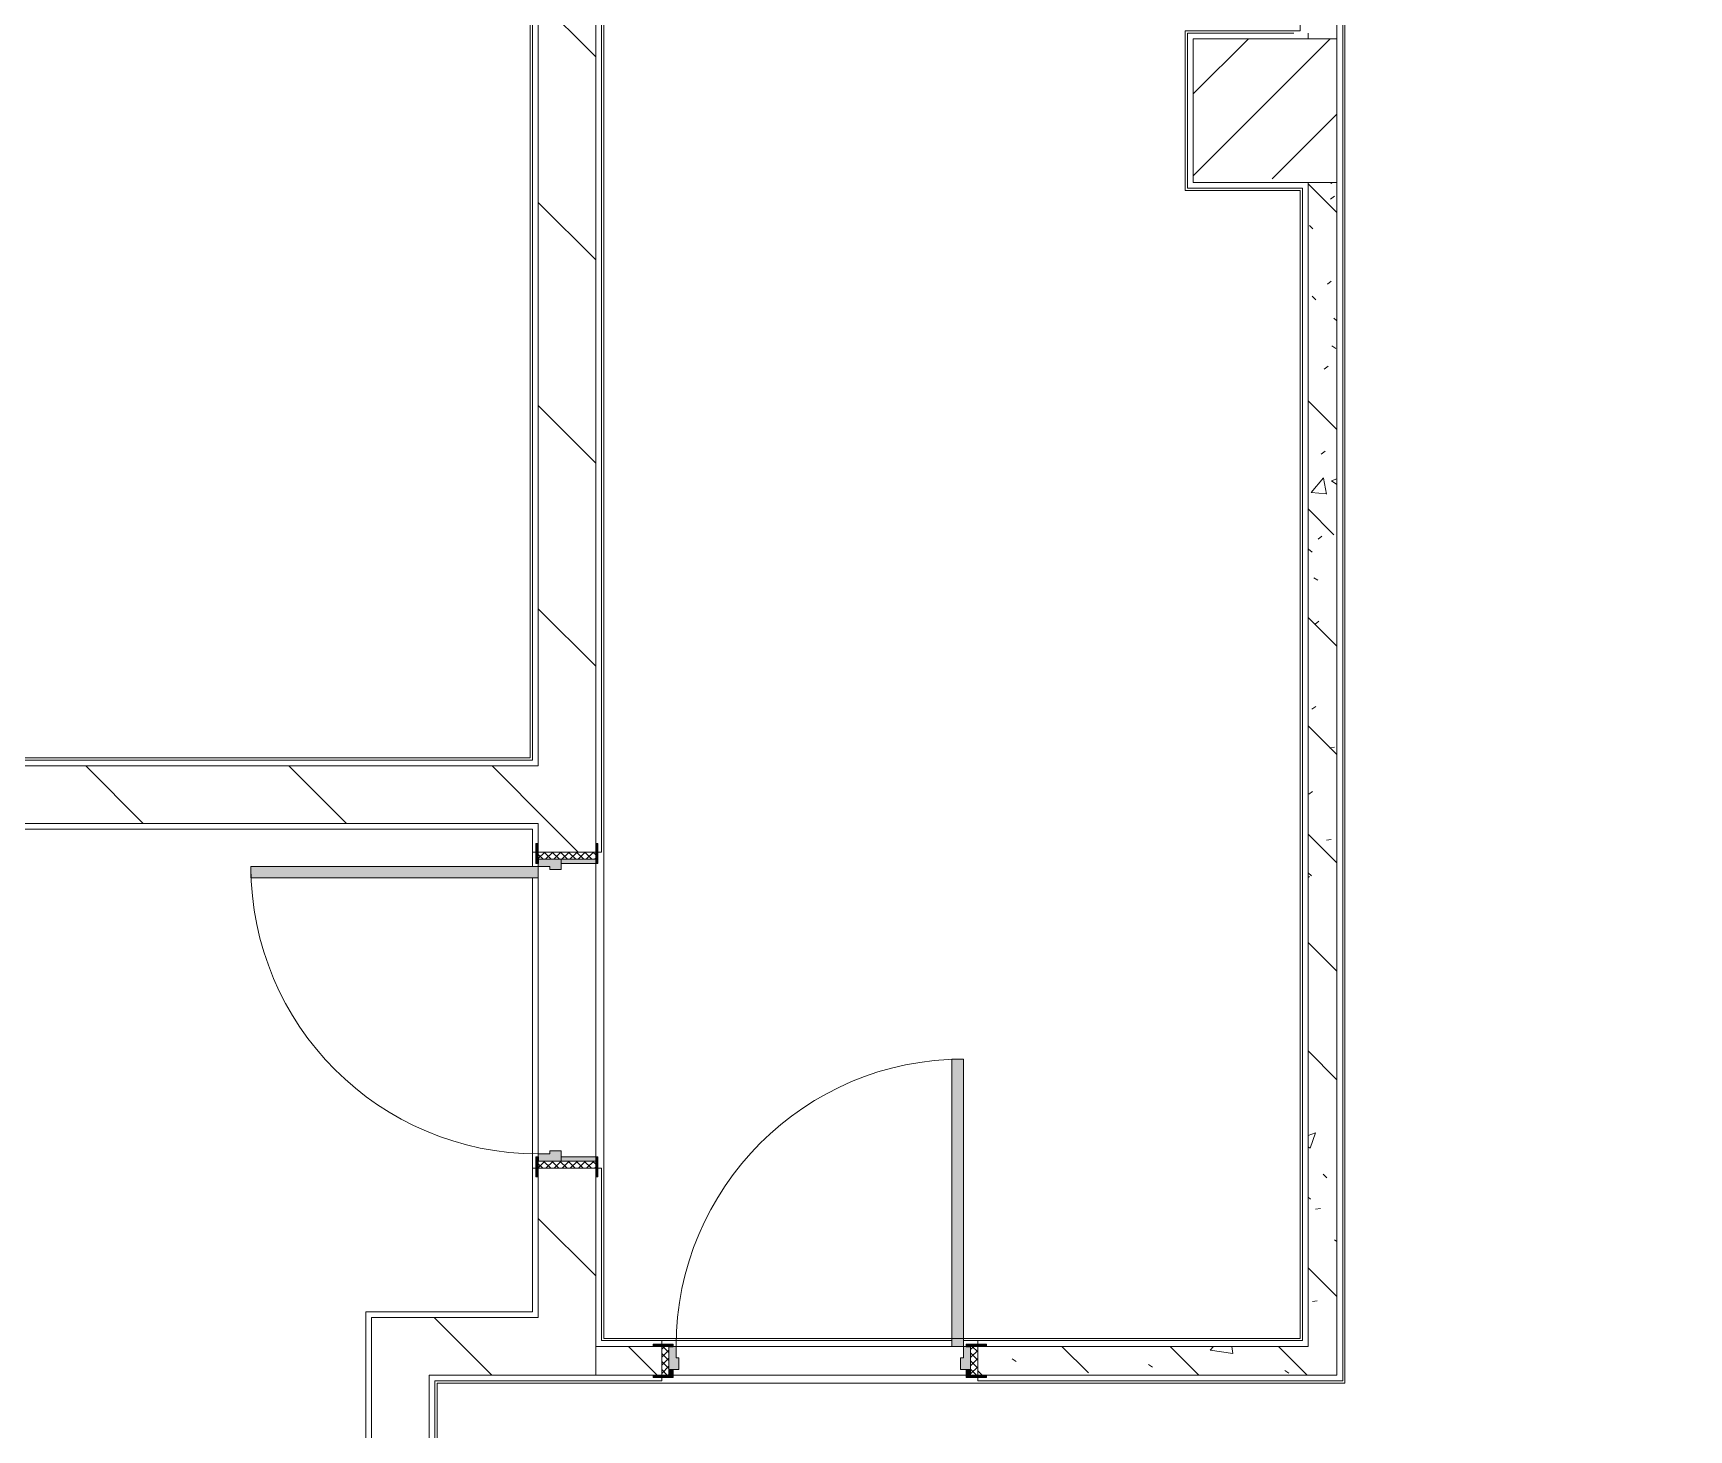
# Model space of a CAD drawing. Header units: millimetres. Extents: x -4029 to 232974, y -8553 to 104777.
# Drawn here: x 127258 to 133021, y 18409 to 23270 of the extents above; entities that cross this region are included whole.
import ezdxf

# ---------------------------------------------------------------- set-up
doc = ezdxf.new("R2010")
doc.units = ezdxf.units.MM
for name, color, linetype, lineweight in [('A-AREA-BNDY-1', 7, 'Continuous', 5), ('I-WALL-6', 7, 'Continuous', 5), ('S-COLS-2', 7, 'Continuous', 5)]:
    doc.layers.add(name, color=color, linetype=linetype, lineweight=lineweight)
for name, color, linetype, lineweight, true_color in [('A-DOOR-3', 7, 'Continuous', 5, 0xaaaaaa), ('A-DOOR-4', 7, 'Continuous', 5, 0xe2e2e2), ('A-DOOR-FRAM-3', 7, 'Continuous', 5, 0xe2e2e2), ('A-DOOR-FRAM-4', 7, 'Continuous', 5, 0xaaaaaa), ('A-FLOR-2', 7, 'Continuous', 5, 0xaaaaaa), ('I-WALL-8', 7, 'Continuous', 5, 0x787878)]:
    doc.layers.add(name, color=color, linetype=linetype, lineweight=lineweight, true_color=true_color)
pattern_1 = [(135, (71086.4, 0), (-353.5534, -353.5534), [])]
pattern_2 = [(135, (71086.4, 0), (-377.1708, -377.1708), [533.4, -88.9, 17.78, -88.9]), (135, (71086.4, 376.94), (-377.1708, -377.1708), []), (50, (71086.4, 0), (637.6445, -55.7866), [66.675, -733.425]), (355, (71086.4, 0), (-123.3494, 668.699), [53.34, -586.74]), (100.451, (71139.54, -4.65), (514.299, 612.908), [56.665, -623.315]), (46.184, (71086.4, 177.8), (948.776, -147.15), [100.012, -1100.137]), (96.636, (71165.5, 165.5), (830.909, 865.997), [84.998, -934.973]), (351.184, (71086.4, 177.8), (830.918, 865.988), [80.01, -880.11]), (21, (71175.3, 133.35), (530.6506, -357.9283), [66.675, -733.425]), (326, (71175.3, 133.35), (216.308, 644.6585), [53.34, -586.74]), (71.451, (71219.5, 103.5), (746.9596, 286.7243), [56.665, -623.315]), (37.5, (71086.4, 0), (10.8105, 295.9426), [16.764, -562.864, 16.764, -578.866, -588.962]), (37.5, (71086.4, 0), (10.8105, 295.9426), [-1175.258, 16.764, -572.198]), (7.5, (71086.4, 0), (233.8692, 350.6318), [16.764, -322.834, 16.764, -549.529, -224.472]), (7.5, (71086.4, 0), (233.8692, 350.6318), [-905.891, 16.764, -207.708]), (327.5, (70888.16, 0), (474.5678, -20.0513), [16.764, -205.486, 16.764, -676.656, -920.115]), (327.5, (70888.16, 0), (474.5678, -20.0513), [-915.67, 16.764, -903.351]), (317.5, (70799.26, 0), (518.4522, 88.9934), [16.764, -272.161, 16.764, -443.738, -653.415]), (317.5, (70799.26, 0), (518.4522, 88.9934), [-749.427, 16.764, -636.651])]

# ---------------------------------------------------------------- blocks, each defined once
blk = doc.blocks.new('110_Дверь_СКБ_1Ст_Внутренняя1 - Д-11 1100x2100h_кладовые _все__ коридор _между помещениями блока столовой__ моечные _все_-32089444-1_2_1_птичка')
at = {"layer": 'A-DOOR-3'}
h = blk.add_hatch(dxfattribs=at)
h.set_pattern_fill('FP_145', color=256, style=0, pattern_type=2)
h.set_pattern_definition([(135, (1751.41, 114.685), (-14.14214, -14.14214), []), (225, (1751.41, 114.685), (14.14214, -14.14214), [])])
h.paths.add_polyline_path([(562.5, -50), (562.5, 50), (537.5, 50), (537.5, -50)])
at = {"layer": 'A-DOOR-4'}
h = blk.add_hatch(color=256, dxfattribs=at)
h.paths.add_polyline_path([(537.5, -30), (537.5, 50), (512.5, 50), (512.5, 10), (502.5, 10), (502.5, -30), (512.5, -30)])
h.paths.add_polyline_path([(-477.5, -30), (-477.5, 10), (-487.5, 10), (-487.5, 50), (-512.5, 50), (-512.5, -30), (-487.5, -30)])
at = {"layer": 'A-DOOR-FRAM-3'}
for points in [[(472.5, 50), (512.5, 50), (512.5, 1050), (472.5, 1050), (472.5, 58.5)], [(-512.5, 50), (-497.5, 50), (-497.5, 58), (-567.5, 58), (-567.5, 50), (-537.5, 50)], [(592.5, 50), (592.5, 58), (522.5, 58), (522.5, 50), (562.5, 50)], [(-567.5, -58), (-497.5, -58), (-497.5, -50), (-567.5, -50)], [(-497.5, -50), (-497.5, -30), (-512.5, -30), (-512.5, -50)], [(522.5, -50), (537.5, -50), (537.5, -30), (522.5, -30)], [(592.5, -58), (592.5, -50), (522.5, -50), (522.5, -58), (562.5, -58)]]:
    blk.add_hatch(color=256, dxfattribs=at).paths.add_polyline_path(points)
at = {"layer": 'A-DOOR-FRAM-4'}
h = blk.add_hatch(dxfattribs=at)
h.set_pattern_fill('FP_146', color=256, style=0, pattern_type=2)
h.set_pattern_definition([(45, (-371.384, 114.685), (-14.1421, 14.1421), []), (135, (-371.384, 114.685), (-14.1421, -14.1421), [])])
h.paths.add_polyline_path([(-537.5, -50), (-512.5, -50), (-512.5, 50), (-537.5, 50)])
at = {"layer": 'A-DOOR-3'}
for p, q in [((512.5, 1050), (472.5, 1050)), ((472.5, 1050), (472.5, 50)), ((512.5, 50), (512.5, 1050)), ((472.5, 50), (512.5, 50))]:
    blk.add_line(p, q, dxfattribs=at)
blk.add_arc((512.5, 50), 1000, 90, 180, dxfattribs=at)
at = {"layer": 'A-DOOR-FRAM-4'}
for p, q in [((-497.5, 58), (-567.5, 58)), ((-567.5, 58), (-567.5, 50)), ((-497.5, 50), (-497.5, 58)), ((592.5, 58), (522.5, 58)), ((522.5, 58), (522.5, 50)), ((592.5, 50), (592.5, 58)), ((-567.5, 50), (-497.5, 50)), ((-512.5, 50), (-537.5, 50)), ((-537.5, 50), (-537.5, -50)), ((-487.5, 50), (-512.5, 50)), ((-512.5, 50), (-512.5, -30)), ((-512.5, -50), (-512.5, 50)), ((-497.5, 50), (-512.5, 50)), ((-512.5, 50), (-512.5, 49)), ((-512.5, 49), (-497.5, 49)), ((-497.5, 49), (-497.5, 50)), ((-487.5, 10), (-487.5, 50)), ((-477.5, 10), (-487.5, 10)), ((-477.5, -30), (-477.5, 10)), ((512.5, 10), (502.5, 10)), ((502.5, 10), (502.5, -30)), ((512.5, 50), (512.5, 10)), ((537.5, 50), (512.5, 50)), ((537.5, 50), (522.5, 50)), ((522.5, 50), (522.5, 49)), ((522.5, 50), (592.5, 50)), ((522.5, 49), (537.5, 49)), ((537.5, -30), (537.5, 50)), ((562.5, 50), (537.5, 50)), ((537.5, 50), (537.5, -50)), ((537.5, 49), (537.5, 50)), ((562.5, -50), (562.5, 50)), ((-497.5, -50), (-567.5, -50)), ((-567.5, -50), (-567.5, -58)), ((-537.5, -50), (-512.5, -50)), ((-512.5, -30), (-477.5, -30)), ((-497.5, -30), (-512.5, -30)), ((-512.5, -30), (-512.5, -50)), ((-512.5, -50), (-497.5, -50)), ((-497.5, -50), (-497.5, -30)), ((-497.5, -58), (-497.5, -50)), ((502.5, -30), (537.5, -30)), ((537.5, -30), (522.5, -30)), ((522.5, -30), (522.5, -50)), ((522.5, -50), (537.5, -50)), ((592.5, -50), (522.5, -50)), ((522.5, -50), (522.5, -58)), ((537.5, -50), (537.5, -30)), ((537.5, -50), (562.5, -50)), ((592.5, -58), (592.5, -50)), ((-567.5, -58), (-497.5, -58)), ((522.5, -58), (592.5, -58))]:
    blk.add_line(p, q, dxfattribs=at)
blk = doc.blocks.new('110_Дверь_СКБ_1Ст_Внутренняя1 - Д-12 EIW 1100x2100h_кладовые _все__ коридор _между помещениями блока столовой__ моечные _все_-32936079-1_2_1_птичка')
at = {"layer": 'A-DOOR-3'}
h = blk.add_hatch(dxfattribs=at)
h.set_pattern_fill('FP_52', color=256, style=0, pattern_type=2)
h.set_pattern_definition([(135, (1751.41, 164.685), (-14.14214, -14.14214), []), (225, (1751.41, 164.685), (14.14214, -14.14214), [])])
h.paths.add_polyline_path([(537.5, -100), (562.5, -100), (562.5, 100), (537.5, 100)])
at = {"layer": 'A-DOOR-4'}
h = blk.add_hatch(color=256, dxfattribs=at)
h.paths.add_polyline_path([(-512.5, 20), (-477.5, 20), (-477.5, 60), (-487.5, 60), (-487.5, 100), (-512.5, 100)])
h.paths.add_polyline_path([(502.5, 44), (502.5, 20), (537.5, 20), (537.5, 100), (512.5, 100), (512.5, 60), (502.5, 60)])
at = {"layer": 'A-DOOR-FRAM-3'}
for points in [[(472.5, 120), (472.5, 100), (512.5, 100), (512.5, 1100), (472.5, 1100), (472.5, 178.7)], [(-567.5, 100), (-497.5, 100), (-497.5, 108), (-567.5, 108)], [(522.5, 100), (592.5, 100), (592.5, 108), (522.5, 108)], [(-512.5, -100), (-497.5, -100), (-497.5, 20), (-512.5, 20)], [(522.5, -100), (537.5, -100), (537.5, 20), (522.5, 20)], [(-567.5, -108), (-497.5, -108), (-497.5, -100), (-567.5, -100)], [(522.5, -108), (592.5, -108), (592.5, -100), (522.5, -100)]]:
    blk.add_hatch(color=256, dxfattribs=at).paths.add_polyline_path(points)
at = {"layer": 'A-DOOR-FRAM-4'}
h = blk.add_hatch(dxfattribs=at)
h.set_pattern_fill('FP_53', color=256, style=0, pattern_type=2)
h.set_pattern_definition([(45, (-371.384, 164.685), (-14.1421, 14.1421), []), (135, (-371.384, 164.685), (-14.1421, -14.1421), [])])
h.paths.add_polyline_path([(-537.5, -100), (-512.5, -100), (-512.5, 100), (-537.5, 100)])
at = {"layer": 'A-DOOR-3'}
for p, q in [((512.5, 1100), (472.5, 1100)), ((472.5, 1100), (472.5, 100)), ((512.5, 100), (512.5, 1100)), ((472.5, 100), (512.5, 100))]:
    blk.add_line(p, q, dxfattribs=at)
blk.add_arc((512.5, 100), 1000, 90, 180, dxfattribs=at)
at = {"layer": 'A-DOOR-FRAM-4'}
for p, q in [((-497.5, 108), (-567.5, 108)), ((-567.5, 108), (-567.5, 100)), ((-567.5, 100), (-497.5, 100)), ((-512.5, 100), (-537.5, 100)), ((-537.5, 100), (-537.5, -100)), ((-487.5, 100), (-512.5, 100)), ((-512.5, 100), (-512.5, 20)), ((-512.5, -100), (-512.5, 100)), ((-497.5, 100), (-512.5, 100)), ((-512.5, 100), (-512.5, 99)), ((-512.5, 99), (-497.5, 99)), ((-497.5, 100), (-497.5, 108)), ((-497.5, 99), (-497.5, 100)), ((-487.5, 60), (-487.5, 100)), ((-477.5, 60), (-487.5, 60)), ((-477.5, 20), (-477.5, 60)), ((512.5, 60), (502.5, 60)), ((502.5, 60), (502.5, 20)), ((512.5, 100), (512.5, 60)), ((537.5, 100), (512.5, 100)), ((592.5, 108), (522.5, 108)), ((522.5, 108), (522.5, 100)), ((537.5, 100), (522.5, 100)), ((522.5, 100), (522.5, 99)), ((522.5, 100), (592.5, 100)), ((522.5, 99), (537.5, 99)), ((537.5, 20), (537.5, 100)), ((562.5, 100), (537.5, 100)), ((537.5, 100), (537.5, -100)), ((537.5, 99), (537.5, 100)), ((562.5, -100), (562.5, 100)), ((592.5, 100), (592.5, 108)), ((-512.5, 20), (-477.5, 20)), ((-497.5, 20), (-512.5, 20)), ((-512.5, 20), (-512.5, -100)), ((-497.5, -100), (-497.5, 20)), ((502.5, 20), (537.5, 20)), ((537.5, 20), (522.5, 20)), ((522.5, 20), (522.5, -100)), ((537.5, -100), (537.5, 20)), ((-497.5, -100), (-567.5, -100)), ((-567.5, -100), (-567.5, -108)), ((-567.5, -108), (-497.5, -108)), ((-537.5, -100), (-512.5, -100)), ((-512.5, -100), (-497.5, -100)), ((-497.5, -108), (-497.5, -100)), ((522.5, -100), (537.5, -100)), ((592.5, -100), (522.5, -100)), ((522.5, -100), (522.5, -108)), ((522.5, -108), (592.5, -108)), ((537.5, -100), (562.5, -100)), ((592.5, -108), (592.5, -100))]:
    blk.add_line(p, q, dxfattribs=at)
blk = doc.blocks.new('BSC_Колонна _Прямоугольная - 500х500-V161-1_2_1_птичка')
at = {"layer": 'S-COLS-2'}
h = blk.add_hatch(dxfattribs=at)
h.set_pattern_fill('FP_198', color=256, style=0, pattern_type=2)
h.set_pattern_definition([(45, (-60460, -23000), (-285.1231, 285.1231), []), (45, (-60174.88, -23000), (-285.1231, 285.1231), [504.031, -100.806, 16.764, -84.042])])
h.paths.add_polyline_path([(237.1, -250), (250, -250), (247.8, 250), (-250, 249.2), (-250, -250), (150, -250)])
for p, q in [((250, 250), (-250, 250)), ((-250, 250), (-250, -250)), ((250, -250), (250, 250)), ((-250, -250), (250, -250))]:
    blk.add_line(p, q, dxfattribs=at)

msp = doc.modelspace()

# ---------------------------------------------------------------- hatches: boundary and pattern name
at = {"layer": 'I-WALL-6'}
h = msp.add_hatch(dxfattribs=at)
h.set_pattern_fill('FP_134', color=256, style=0, pattern_type=2)
h.set_pattern_definition(pattern_1)
h.paths.add_polyline_path([(129216.4063, 20720), (129216.4063, 24889.9999), (129016.4063, 24889.9999), (129016.4063, 20720)])
h = msp.add_hatch(dxfattribs=at)
h.set_pattern_fill('FP_134', color=256, style=0, pattern_type=2)
h.set_pattern_definition(pattern_1)
h.paths.add_polyline_path([(122686.4062, 20520), (129216.4063, 20520), (129216.4063, 20720), (122686.4062, 20720)])
h = msp.add_hatch(dxfattribs=at)
h.set_pattern_fill('FP_134', color=256, style=0, pattern_type=2)
h.set_pattern_definition(pattern_1)
h.paths.add_polyline_path([(129216.4063, 18600), (129216.4063, 19320.0001), (129016.4063, 19320.0001), (129016.4063, 18600)])
h.paths.add_polyline_path([(129216.4063, 20420.0001), (129216.4063, 20520), (129016.4063, 20520), (129016.4063, 20420.0001)])
h = msp.add_hatch(dxfattribs=at)
h.set_pattern_fill('FP_134', color=256, style=0, pattern_type=2)
h.set_pattern_definition(pattern_1)
h.paths.add_polyline_path([(128525.1127, 15803.793), (128636.4062, 15803.793), (128636.4062, 15903.793), (128436.4062, 15903.793), (128436.4062, 15803.793)])
h.paths.add_polyline_path([(128636.4062, 17003.793), (128636.4062, 18800), (128436.4062, 18800), (128436.4062, 17003.793)])
h = msp.add_hatch(dxfattribs=at)
h.set_pattern_fill('FP_134', color=256, style=0, pattern_type=2)
h.set_pattern_definition(pattern_1)
h.paths.add_polyline_path([(128879.7104, 18600), (129016.4063, 18600), (129016.4063, 18800), (128636.4062, 18800), (128636.4062, 18600), (128656.4062, 18600)])
at = {"layer": 'I-WALL-8'}
h = msp.add_hatch(dxfattribs=at)
h.set_pattern_fill('FP_142', color=256, style=0, pattern_type=2)
h.set_pattern_definition(pattern_2)
h.paths.add_polyline_path([(131796.4063, 18600), (131796.4063, 22749.9999), (131696.4063, 22749.9999), (131696.4063, 18600), (131783.8817, 18600)])
h.paths.add_polyline_path([(131696.4063, 23249.9999), (131796.4063, 23249.9999), (131796.4063, 23349.9999), (131696.4063, 23349.9999), (131696.4063, 23269.9999)])
h.paths.add_polyline_path([(131696.4063, 24049.9999), (131796.4063, 24049.9999), (131796.4063, 24949.9999), (131696.4063, 24949.9999), (131696.4063, 24129.9999)])
h = msp.add_hatch(dxfattribs=at)
h.set_pattern_fill('FP_142', color=256, style=0, pattern_type=2)
h.set_pattern_definition(pattern_2)
h.paths.add_polyline_path([(130576.4062, 18600), (131696.4063, 18600), (131696.4063, 18700), (130546.4062, 18700), (130546.4062, 18600)])
h.paths.add_polyline_path([(129236.4063, 18600), (129446.4062, 18600), (129446.4062, 18700), (129216.4063, 18700), (129216.4063, 18600)])

# ---------------------------------------------------------------- linework, layer by layer
at = {"layer": 'A-AREA-BNDY-1', "flags": 128}
for points in [[(122686.4062, 26491.9998), (122686.4062, 25549.9998), (122706.4062, 25549.9998), (122706.4062, 23997.9999), (126964.4062, 23997.9999), (126964.4062, 23741.9999), (122714.4062, 23741.9999), (122714.4062, 20748), (128988.4063, 20748), (128988.4063, 24721.9999), (128408.4062, 24721.9999), (128408.4062, 26471.9999), (127922.4063, 26471.9999), (127922.4063, 26491.9999), (127717.0152, 26491.9999), (127717.0152, 26479.9999), (125874.4063, 26479.9999), (125874.4063, 26471.9999), (125222.4063, 26471.9999), (125222.4063, 26491.9998), (124796.4063, 26491.9998), (124796.4063, 26479.9999), (122996.4063, 26479.9999), (122996.4063, 26491.9998)], [(129244.4063, 18728), (131668.4063, 18728), (131668.4063, 22721.9999), (131268.4063, 22721.9999), (131268.4063, 23277.9999), (131668.4063, 23277.9999), (131668.4063, 24808.9999), (130896.4063, 24808.9999), (129796.4063, 24808.9999), (129244.4063, 24808.9999)], [(137746.4063, 23327.9999), (137746.4063, 24751.9999), (131824.4063, 24751.9999), (131824.4063, 18572), (128664.4062, 18572), (128664.4062, 11920.9998), (131218.4063, 11920.9998), (131218.4063, 12327.9999), (131874.4063, 12327.9999), (131874.4063, 11927.9998), (137218.4063, 11927.9998), (137218.4063, 12327.9999), (137618.4063, 12327.9999), (137618.4063, 15522), (136768.4063, 15522), (136768.4063, 22827.9999), (137218.4063, 22827.9999), (137218.4063, 23327.9999)]]:
    msp.add_lwpolyline(points, close=True, dxfattribs=at)
at = {"layer": 'A-FLOR-2'}
for p, q in [((129236.4063, 24792.9999), (129236.4063, 20420.0001)), ((128996.4063, 20740), (128996.4063, 24729.9999)), ((131816.4063, 24759.9999), (131816.4063, 18580)), ((131276.4063, 22729.9999), (131276.4063, 23269.9999)), ((131276.4063, 23269.9999), (131646.4063, 23269.9999)), ((131676.4063, 22729.9999), (131276.4063, 22729.9999)), ((131676.4063, 18720), (131676.4063, 22729.9999)), ((122706.4062, 20740), (128996.4063, 20740)), ((128996.4063, 20500), (122466.4062, 20500)), ((128996.4063, 20500), (128996.4063, 20370.0001)), ((129008.4063, 20420.0001), (128996.4063, 20420.0001)), ((129236.4063, 20420.0001), (129224.4063, 20420.0001)), ((128996.4063, 20330.0001), (128996.4063, 18820)), ((128996.4063, 19320.0001), (129008.4063, 19320.0001)), ((129224.4063, 19320.0001), (129236.4063, 19320.0001)), ((129236.4063, 19320.0001), (129236.4063, 18720)), ((128416.4062, 18820), (128996.4063, 18820)), ((128416.4062, 18820), (128416.4062, 15993.793)), ((130456.4062, 18720), (129236.4063, 18720)), ((129446.4062, 18720), (129446.4062, 18708)), ((131676.4063, 18720), (130496.4062, 18720)), ((130546.4062, 18708), (130546.4062, 18720)), ((129446.4062, 18580), (128656.4062, 18580)), ((128656.4062, 18580), (128656.4062, 17003.793)), ((129446.4062, 18592), (129446.4062, 18580)), ((130546.4062, 18580), (130546.4062, 18592)), ((131816.4063, 18580), (130546.4062, 18580))]:
    msp.add_line(p, q, dxfattribs=at)
at = {"layer": 'I-WALL-6'}
for p, q in [((131796.4063, 23249.9999), (131796.4063, 24949.9999)), ((129216.4063, 20450.0001), (129216.4063, 24889.9999)), ((129016.4063, 24749.9999), (129016.4063, 20720)), ((131696.4063, 23269.9999), (131696.4063, 23249.9999)), ((131696.4063, 22749.9999), (131696.4063, 18700)), ((131796.4063, 18600), (131796.4063, 22749.9999)), ((129016.4063, 20720), (122686.4062, 20720)), ((122486.4062, 20520), (129016.4063, 20520)), ((129016.4063, 20520), (129016.4063, 20450.0001)), ((129216.4063, 20380.0001), (129216.4063, 19360.0001)), ((129016.4063, 19370.0001), (129016.4063, 20330.0001)), ((129016.4063, 19290.0001), (129016.4063, 18800)), ((129216.4063, 18600), (129216.4063, 19290.0001)), ((128436.4062, 18800), (128436.4062, 17033.793)), ((129016.4063, 18800), (128436.4062, 18800)), ((129416.4062, 18700), (129216.4063, 18700)), ((129496.4062, 18700), (130456.4062, 18700)), ((131696.4063, 18700), (130576.4062, 18700)), ((128636.4062, 17033.793), (128636.4062, 18600)), ((128636.4062, 18600), (129416.4062, 18600)), ((130506.4062, 18600), (129486.4062, 18600)), ((130576.4062, 18600), (131796.4063, 18600))]:
    msp.add_line(p, q, dxfattribs=at)

# ---------------------------------------------------------------- block references
at = {"layer": 'A-DOOR-3', "rotation": 89.99999999999991}
msp.add_blockref('110_Дверь_СКБ_1Ст_Внутренняя1 - Д-12 EIW 1100x2100h_кладовые _все__ коридор _между помещениями блока столовой__ моечные _все_-32936079-1_2_1_птичка', (129116.4063, 19857.5001), dxfattribs=at)
at = {"layer": 'A-DOOR-3'}
msp.add_blockref('110_Дверь_СКБ_1Ст_Внутренняя1 - Д-11 1100x2100h_кладовые _все__ коридор _между помещениями блока столовой__ моечные _все_-32089444-1_2_1_птичка', (129983.9062, 18650), dxfattribs=at)
at = {"layer": 'S-COLS-2'}
msp.add_blockref('BSC_Колонна _Прямоугольная - 500х500-V161-1_2_1_птичка', (131546.4063, 22999.9999), dxfattribs=at)

doc.saveas('drawing.dxf')
